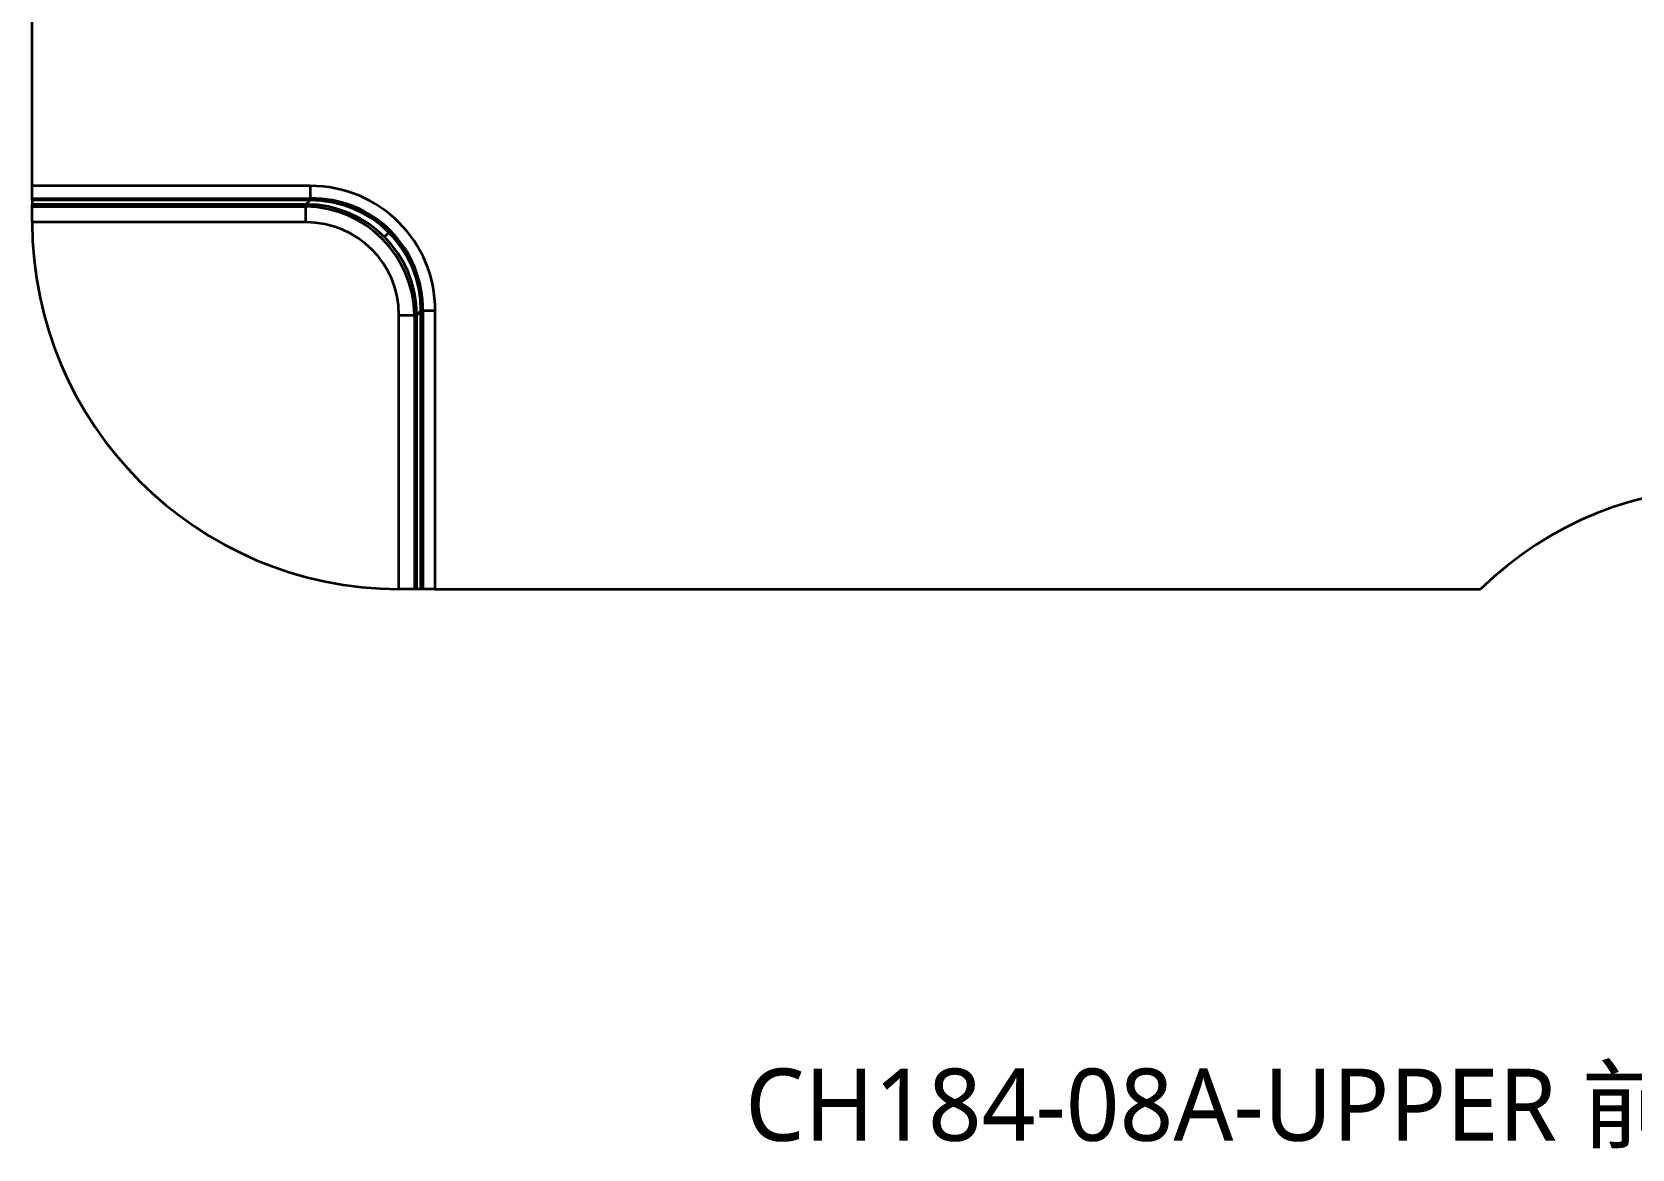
# Model space of a CAD drawing. Header units: millimetres. Extents: x -65 to 964, y 107 to 564.
# Drawn here: x -64.7 to 156.9, y 106.6 to 261.3 of the extents above; entities that cross this region are included whole.
import ezdxf

# ---------------------------------------------------------------- set-up
doc = ezdxf.new("R2010")
doc.units = ezdxf.units.MM
doc.layers.add('10', color=7, linetype='Continuous', true_color=0xffffff)
doc.styles.add('Capful-A', font='')
doc.styles.get('Capful-A').set_extended_font_data('Microsoft YaHei')

msp = doc.modelspace()

# ---------------------------------------------------------------- linework, layer by layer
at = {"layer": '10', "color": 7, "linetype": 'Continuous', "lineweight": 35}
for p, q in [((-64.699, 239.994), (-64.699, 479.806)), ((-64.699, 238.014), (-64.699, 239.994)), ((-26.166, 239.994), (-64.699, 239.994)), ((-26.166, 239.994), (-26.166, 238.014)), ((-64.699, 238.256), (-26.166, 238.256)), ((-64.699, 238.014), (-64.699, 237.434)), ((-26.166, 238.014), (-64.699, 238.014)), ((-64.699, 235.131), (-64.699, 237.434)), ((-26.746, 237.434), (-64.699, 237.434)), ((-26.746, 237.434), (-26.166, 238.014)), ((-26.746, 234.958), (-26.746, 237.434)), ((-64.699, 237.131), (-26.746, 237.131)), ((-26.746, 234.958), (-64.699, 234.958)), ((-15.279, 233.552), (-15.894, 232.936)), ((-13.873, 184.132), (-13.873, 222.085)), ((-13.873, 222.085), (-11.397, 222.085)), ((-11.699, 222.085), (-11.699, 184.131)), ((-11.397, 222.085), (-10.817, 222.665)), ((-11.397, 184.131), (-11.397, 222.085)), ((-8.836, 222.665), (-10.817, 222.665)), ((-10.817, 184.131), (-10.817, 222.665)), ((-10.575, 222.665), (-10.575, 184.131)), ((-8.836, 184.131), (-8.836, 222.665)), ((-11.397, 184.131), (-13.699, 184.131)), ((-10.817, 184.131), (-11.397, 184.131)), ((-8.836, 184.131), (-10.817, 184.131)), ((-8.836, 184.131), (135.965, 184.131))]:
    msp.add_line(p, q, dxfattribs=at)
for centre, radius, start, end in [((-13.699, 235.131), 51, 180.1946, 269.8054), ((170.301, 149.131), 49.03, 45.54892, 134.45108)]:
    msp.add_arc(centre, radius, start, end, dxfattribs=at)
for centre, major_axis, ratio, start_param, end_param in [((-26.508, 222.322), (12.616, 12.616), 0.9808148, 5.5074723, 7.0588983), ((-27, 221.83), (11.106, 11.106), 0.9868637, 5.5074723, 7.0588983), ((-26.227, 222.603), (11.175, 11.175), 0.9808148, 5.4920126, 7.0743581), ((-26.508, 222.322), (11.229, 11.229), 0.9760289, 5.5074723, 7.0588983), ((-27.352, 221.479), (11.175, 11.175), 0.9808148, 5.526804, 7.0395666), ((-27, 221.83), (9.372, 9.372), 0.9808148, 5.5074723, 7.0588983)]:
    msp.add_ellipse(centre, major_axis=major_axis, ratio=ratio, start_param=start_param, end_param=end_param, dxfattribs=at)
for points in [[(-64.699, 234.958), (-64.699, 234.987), (-64.699, 235.045), (-64.699, 235.103), (-64.699, 235.131)], [(-13.699, 184.131), (-13.757, 184.131), (-13.815, 184.131), (-13.873, 184.132)]]:
    msp.add_open_spline(points, degree=3, dxfattribs=at)

# ---------------------------------------------------------------- texts
at = {"insert": (34.075, 117.729), "char_height": 10, "attachment_point": 1, "style": 'Capful-A'}
msp.add_mtext_dynamic_manual_height_columns('CH184-08A-UPPER 前模仁 线割黄色线轮廓', width=363.62564, gutter_width=12.5, heights=[0], dxfattribs=at)

doc.saveas('drawing.dxf')
